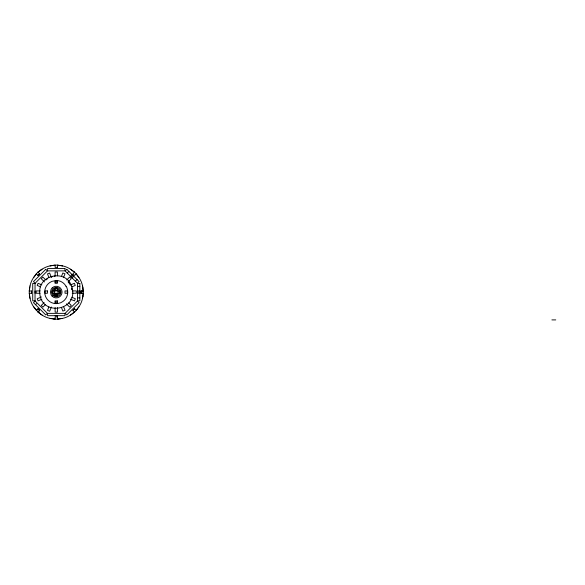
<?xml version="1.0" encoding="UTF-8"?>
<svg xmlns="http://www.w3.org/2000/svg" width="585" height="585" viewBox="0 0 585 585"><rect width="100%" height="100%" fill="white"/><g stroke="black" fill="none" stroke-linecap="round" stroke-linejoin="round"><path stroke-width="0.88" d="M31.568 293.304L31.568 290.994L29.25 290.994L29.25 293.304L31.568 293.304L31.51 290.964M35.034 293.282L35.034 290.964M29.301 290.964L29.645 288.178M82.741 287.038L83.297 293.282L82.909 296.098M29.301 290.994L29.791 287.25M83.297 293.282L80.986 293.304L80.964 290.994L83.282 290.972L81.066 290.964L81.066 293.282L83.253 293.282L82.858 296.471M29.667 287.966L30.032 285.948M82.88 296.31L82.77 297.026M82.821 296.683L82.529 298.35M48.862 306.986L47.495 310.364L49.652 311.235L51.363 307.015M61.454 276.434L62.858 272.976L65.001 273.846L63.465 277.626M55.531 280.668L52.145 281.319A1.74 1.74 0 0 0 51.48 281.597C45.944 284.017 43.246 290.54 45.447 296.164A1.74 1.74 0 0 0 45.725 296.836C48.145 302.365 54.668 305.07 60.292 302.869A1.74 1.74 0 0 0 60.957 302.591C66.493 300.171 69.198 293.648 66.99 288.025A1.748 1.748 0 0 0 66.719 287.352L66.039 286.27M33.535 277.656L36.387 273.868L33.864 277.166M79.012 306.613L76.993 309.341M78.697 307.11L76.167 310.379L76.993 309.37M33.857 307.11L36.387 310.379L37.996 308.77L39.648 310.394L38.025 312.046L33.542 306.613M37.93 275.44L39.568 273.802M35.539 304.705L36.628 303.615M67.224 273.019L68.854 271.389M66.741 279.952L69.622 277.071L71.253 278.709L68.035 281.933M36.387 310.379L38.003 308.763L39.641 310.401L38.025 312.017L38.91 312.748M44.153 302.577L41.279 305.458L42.91 307.088L45.55 304.456M70.485 276.281L72.123 274.643M71.304 277.1L72.935 275.462M72.123 277.919L73.754 276.281M75.385 281.18L77.015 279.542M72.971 310.481L74.609 308.843M52.24 287.878L51.524 288.69A4.585 4.585 0 0 0 51.012 289.626L50.434 292.09L51.012 294.562A4.585 4.585 0 0 0 51.524 295.498L52.24 296.31M38.025 272.259L39.056 271.433M38.018 272.23L41.476 269.605M39.056 271.411L41.008 269.948M71.546 314.35L74.536 312.046L71.085 314.679M41.162 269.839L42.098 269.18M71.385 314.43L70.456 315.066M70.924 314.752L70.609 314.964A23.129 23.129 0 0 1 62.302 318.452M41.784 269.385L41.944 269.283A23.129 23.129 0 0 1 50.251 265.846L53.805 265.327M41.425 296.99L37.213 298.73L38.098 300.873L41.864 299.308M70.178 285.049L74.383 283.308L75.268 285.443L71.611 286.957M50.076 265.904L50.449 265.831M58.749 318.971L62.478 318.401M50.632 265.758L55.122 265.173L53.805 265.298M61.739 318.525L57.432 319.125L58.749 318.949M55.531 280.668C59.809 280.025 64.014 282.562 66.039 286.27M57.432 267.36L55.122 267.411L55.122 265.1L57.432 265.1L57.432 267.411M55.063 282.145L57.374 282.145M77.527 286.358L79.838 286.358M55.063 290.145L57.381 290.145M40.051 290.935L36.204 290.935L36.204 293.253L40.051 293.253M52.994 293.246L52.365 293.246L52.365 290.935L60.079 290.935L60.079 293.253L59.443 293.246L59.443 290.935M72.247 290.913L76.321 290.913L76.321 293.224L72.247 293.224M77.527 290.964L79.838 290.964L79.838 293.282L77.527 293.282M77.527 292.127L79.838 292.127M53.835 293.246L58.602 293.246M55.063 294.05L57.381 294.05M55.063 294.416L57.381 294.416M77.527 297.897L79.838 297.897M55.063 302.043L57.374 302.043M55.122 315.688L57.432 315.688M551.896 319.9L555.75 319.9M53.805 318.949L55.122 319.096L50.076 318.401M53.805 318.971L50.815 318.54M61.922 265.758L57.432 265.173L62.295 265.831M62.105 265.831L62.478 265.904M41.857 284.873L38.091 283.315L37.206 285.451L40.65 286.877M71.706 297.209L75.363 298.723L74.478 300.858L70.266 299.118M70.456 269.18L71.085 269.627M41.476 314.65L42.098 315.066M70.77 269.414L70.617 269.305A23.129 23.129 0 0 0 62.295 265.817M71.078 269.605L74.536 272.259M41.469 314.679L38.764 312.602M71.385 269.817L74.536 272.23M41.162 314.459L38.025 312.017M53.038 295.469L52.46 294.818A3.664 3.664 0 0 1 52.05 294.065L51.59 292.09L52.05 290.123A3.664 3.664 0 0 1 52.46 289.37L53.038 288.719A4.651 4.651 0 0 1 59.546 288.836A4.651 4.651 0 0 1 59.546 295.352A4.651 4.651 0 0 1 53.03 295.476M45.688 279.893L42.888 277.093L41.25 278.731L44.475 281.948M68.694 302.854L71.275 305.428L69.644 307.067L66.419 303.849M78.69 277.166L76.167 273.868L79.019 277.656M51.356 277.246L49.615 273.034L47.473 273.919L48.869 277.283M63.48 306.438L65.037 310.204L62.902 311.088L61.388 307.432M82.529 285.948L82.851 287.805M30.032 298.35L29.696 296.471M29.952 297.984L29.989 298.167A23.129 23.129 0 0 0 33.425 306.496M82.609 286.292L82.675 286.665M29.82 297.238L29.301 293.282L29.674 296.31M82.887 287.966L83.253 290.994M58.171 290.942L58.171 293.253M57.41 275.864L57.41 272.025L55.092 272.025L55.092 275.864M57.381 290.942L57.381 288.237L55.063 288.237L55.063 290.942M57.381 293.253L57.381 294.628M57.432 307.578L57.432 312.134L55.122 312.134L55.122 307.578M55.063 293.253L55.063 294.628M54.266 290.942L54.266 293.253M52.365 290.935L52.365 293.246M52.233 287.871A5.813 5.813 0 0 1 60.379 288.025A5.813 5.813 0 0 1 60.379 296.164A5.813 5.813 0 0 1 52.233 296.317M68.774 282.687A15.663 15.663 0 0 1 69.103 283.14M69.856 284.325A15.663 15.663 0 0 1 70.127 284.815M71.597 288.895A15.663 15.663 0 0 1 71.699 289.443M46.098 279.871A15.919 15.919 0 0 1 47.297 278.979M51.312 277.027A15.919 15.919 0 0 1 52.028 276.815M54.229 276.376A15.919 15.919 0 0 1 54.975 276.303M68.767 282.401A15.919 15.919 0 0 1 69.63 283.623M71.67 288.412A15.919 15.919 0 0 1 71.831 289.144M82.58 298.138A23.129 23.129 0 0 1 79.136 306.46M50.259 318.43A23.129 23.129 0 0 1 41.937 314.986M29.974 286.109A23.129 23.129 0 0 1 33.418 277.787M79.136 277.802A23.129 23.129 0 0 1 82.58 286.123M39.736 290.782C38.778 317.64 80.16 311.425 71.662 286.255A2.391 2.391 0 0 0 71.268 285.305C65.454 269.736 40.036 274.562 39.736 290.782M52.701 291.871L53.023 293.604A2.815 2.815 0 0 0 53.337 294.182L53.615 294.526A3.561 3.561 0 0 0 58.712 294.643A3.561 3.561 0 0 0 58.712 289.546A3.561 3.561 0 0 0 53.615 289.663L53.337 290.006A2.815 2.815 0 0 0 53.023 290.584L52.701 291.871M37.93 272.171L36.292 273.802L37.981 275.469L39.619 273.831L37.93 272.171M45.754 269.327L33.484 281.604L35.115 283.235L47.392 270.965L45.754 269.327M35.115 301.012L33.484 302.65L45.754 314.92L47.392 313.282L35.115 301.012M66.8 269.327L65.162 270.965L77.439 283.235L79.07 281.604L66.8 269.327M74.587 272.2L72.935 273.831L74.587 275.476L76.225 273.839L74.587 272.2M77.439 301.012L65.162 313.282L66.8 314.92L79.07 302.65L77.439 301.012M74.587 308.8L72.95 310.438L74.609 312.112L76.247 310.481L74.587 308.8M64.957 268.566L47.597 268.566L47.597 270.877L64.957 270.877L64.957 268.566M57.381 280.99L55.063 280.99L55.063 283.301L57.381 283.301L57.381 280.99M35.034 283.469L32.716 283.469L32.716 300.829L35.034 300.829L35.034 283.469M79.838 283.447L77.527 283.447L77.527 300.8L79.838 300.8L79.838 283.447M47.429 290.935L45.118 290.935L45.118 293.253L47.429 293.253L47.429 290.935M67.326 290.935L65.008 290.935L65.008 293.253L67.326 293.253L67.326 290.935M57.381 295.315L55.063 295.315L55.063 295.952L57.381 295.952L57.381 295.315M57.381 300.887L55.063 300.887L55.063 303.198L57.381 303.198L57.381 300.887M64.957 313.37L47.597 313.37L47.597 315.681L64.957 315.681L64.957 313.37M57.432 316.865L55.122 316.865L55.122 319.176L57.432 319.176L57.432 316.865"/></g></svg>
